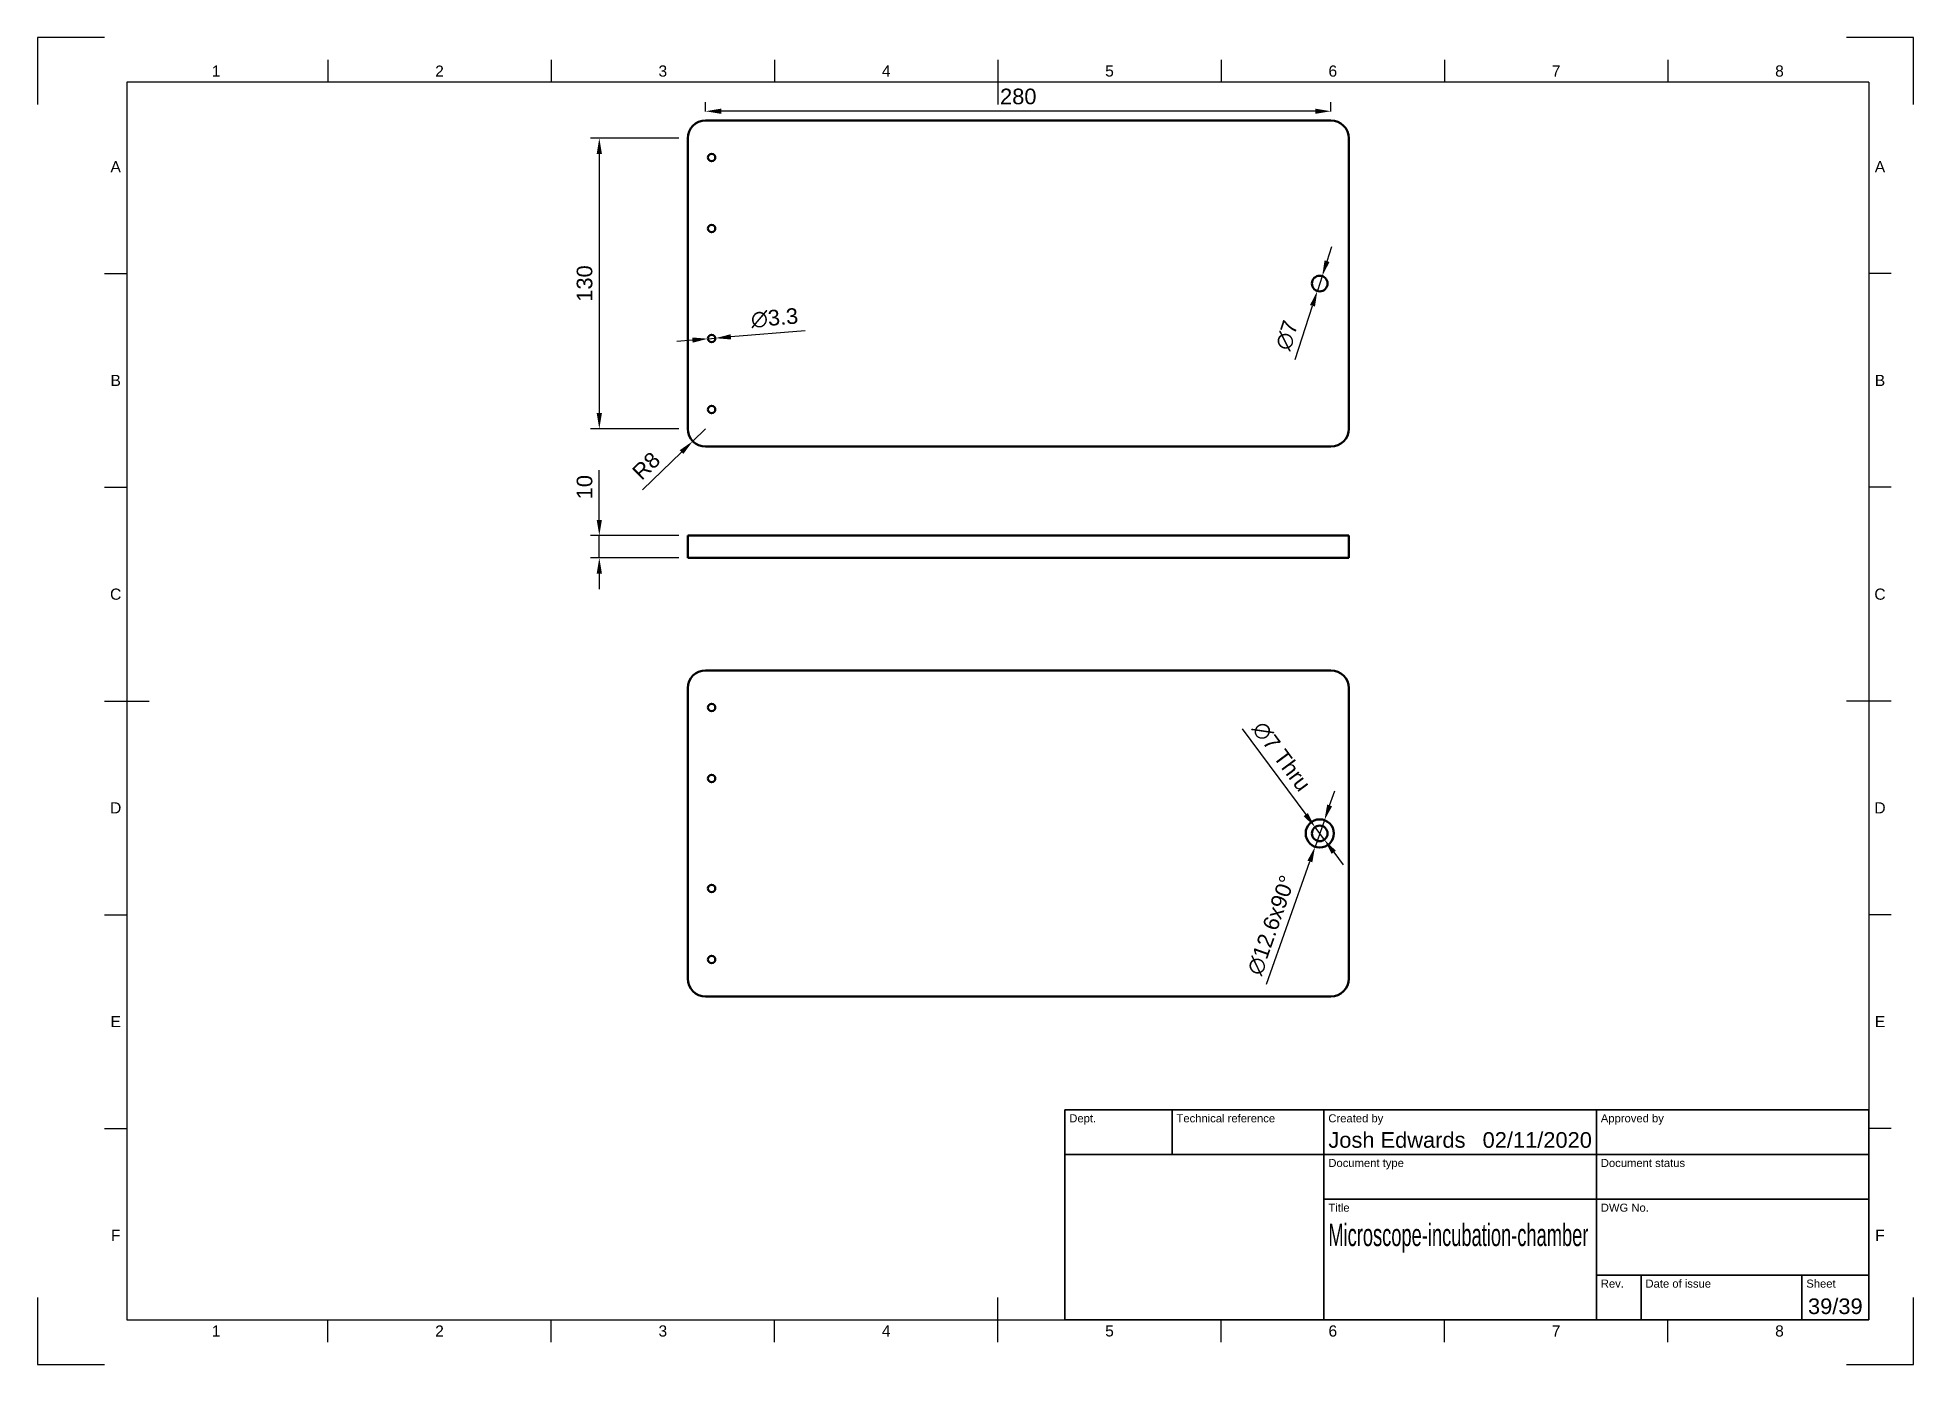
# Model space of a CAD drawing. Header units: millimetres. Extents: x 0 to 420, y 0 to 297.
import ezdxf
from ezdxf.enums import TextEntityAlignment as Align

# ---------------------------------------------------------------- set-up
doc = ezdxf.new("R2010")
doc.units = ezdxf.units.MM
doc.header["$LTSCALE"] = 0.75
for name, color, linetype, lineweight in [('Border', 7, 'Continuous', 25), ('Dimensions', 7, 'Continuous', 25), ('TitleBlock', 7, 'Continuous', 35), ('Visible', 7, 'Continuous', 50)]:
    doc.layers.add(name, color=color, linetype=linetype, lineweight=lineweight)
doc.styles.add('FusionTitle', font='')
doc.styles.get("Standard").update_dxf_attribs({"font": 'arial.ttf'})
doc.styles.get('FusionTitle').set_extended_font_data('Arial Unicode MS')
doc.dimstyles.new('ISO-25', dxfattribs={"dimtxt": 3.5, "dimasz": 3.5, "dimexe": 2, "dimexo": 2, "dimgap": 1.5, "dimtad": 1, "dimzin": 12, "dimdsep": 46, "dimtxsty": 'Standard', "dimcen": 0, "dimclrd": 256, "dimclre": 256, "dimclrt": 256, "dimazin": 3, "dimtp": 0.1, "dimtm": 0.1, "dimtfac": 0.714, "dimtmove": 0, "dimatfit": 3, "dimfxl": 1, "dimtzin": 12, "dimarcsym": 0})

# ---------------------------------------------------------------- blocks, each defined once
blk = doc.blocks.new('ISO_A3_SHEET')
at = {"layer": 'Border'}
for p, q in [((15, 297), (0, 297)), ((0, 297), (0, 282)), ((420, 297), (405, 297)), ((420, 282), (420, 297)), ((65, 292), (65, 287)), ((115, 292), (115, 287)), ((165, 292), (165, 287)), ((215, 292), (215, 282)), ((265, 292), (265, 287)), ((315, 292), (315, 287)), ((365, 292), (365, 287)), ((410, 287), (20, 287)), ((20, 287), (20, 10)), ((410, 287), (410, 10)), ((15, 244.16666), (20, 244.16666)), ((415, 244.16666), (410, 244.16666)), ((15, 196.33333), (20, 196.33333)), ((415, 196.33333), (410, 196.33333)), ((15, 148.5), (25, 148.5)), ((415, 148.5), (405, 148.5)), ((15, 100.66667), (20, 100.66667)), ((415, 100.66667), (410, 100.66667)), ((15, 52.83334), (20, 52.83334)), ((415, 52.83334), (410, 52.83334)), ((0, 15), (0, 0)), ((215, 5), (215, 15)), ((420, 0), (420, 15)), ((20, 10), (410, 10)), ((65, 5), (65, 10)), ((115, 5), (115, 10)), ((165, 5), (165, 10)), ((265, 5), (265, 10)), ((315, 5), (315, 10)), ((365, 5), (365, 10)), ((0, 0), (15, 0)), ((405, 0), (420, 0))]:
    blk.add_line(p, q, dxfattribs=at)
at = {"layer": 'Border', "style": 'FusionTitle'}
for s, p in [('1', (40, 289.5)), ('2', (90, 289.5)), ('3', (140, 289.5)), ('4', (190, 289.5)), ('5', (240, 289.5)), ('6', (290, 289.5)), ('7', (340, 289.5)), ('8', (390, 289.5)), ('A', (17.5, 268.08333)), ('A', (412.5, 268.08333)), ('B', (17.5, 220.25)), ('B', (412.5, 220.25)), ('C', (17.5, 172.41667)), ('C', (412.5, 172.41667)), ('D', (17.5, 124.58334)), ('D', (412.5, 124.58334)), ('E', (17.5, 76.75001)), ('E', (412.5, 76.75001)), ('F', (17.5, 28.91668)), ('F', (412.5, 28.91668)), ('1', (40, 7.5)), ('2', (90, 7.5)), ('3', (140, 7.5)), ('4', (190, 7.5)), ('5', (240, 7.5)), ('6', (290, 7.5)), ('7', (340, 7.5)), ('8', (390, 7.5))]:
    blk.add_text(s, height=2.5, dxfattribs=at).set_placement(p, align=Align.MIDDLE)
blk = doc.blocks.new('ISO_TITLEBLOCK')
at = {"layer": 'TitleBlock'}
for p, q in [((0, 47), (-180, 47)), ((-180, 47), (-180, 0)), ((-156, 37), (-156, 47)), ((-122, 0), (-122, 47)), ((-61, 0), (-61, 47)), ((0, 0), (0, 47)), ((-180, 37), (0, 37)), ((-122, 27), (0, 27)), ((-61, 10), (0, 10)), ((-51, 0), (-51, 10)), ((-15, 0), (-15, 10)), ((-180, 0), (0, 0))]:
    blk.add_line(p, q, dxfattribs=at)
at = {"layer": 'TitleBlock', "style": 'FusionTitle'}
for s, p in [('Dept.', (-179, 46)), ('Technical reference', (-155, 46)), ('Created by', (-121, 46)), ('Approved by', (-60, 46)), ('Document type', (-121, 36)), ('Document status', (-60, 36)), ('Title', (-121, 26)), ('DWG No.', (-60, 26)), ('Rev.', (-60, 9)), ('Date of issue', (-50, 9)), ('Sheet', (-14, 9))]:
    blk.add_text(s, height=1.8, dxfattribs=at).set_placement(p, align=Align.TOP_LEFT)
for tag, p, height in [('DEPT', (-179, 38.5), 3.5), ('TECHNICAL_REFERENCE', (-155, 38.5), 3.5), ('CREATED_BY', (-121, 38.5), 3.5), ('APPROVED_BY', (-60, 38.5), 3.5), ('DOCUMENT_TYPE', (-121, 28.5), 3.5), ('DOCUMENT_STATUS', (-60, 28.5), 3.5), ('TITLE_1', (-121, 16.5), 5), ('TITLE_2', (-121, 9), 5), ('TITLE_3', (-121, 1.5), 5), ('DATE_OF_ISSUE', (-50, 1.5), 3.5)]:
    blk.add_attdef(tag, p, '', height=height, dxfattribs=at)
for tag, p in [('CREATED_DATE', (-62, 38.5)), ('APPROVED_DATE', (-1, 38.5))]:
    blk.add_attdef(tag, text='', height=3.5, dxfattribs=at).set_placement(p, align=Align.RIGHT)
for tag, height, p in [('DRAWING_NUMBER', 5, (-30.5, 16.6)), ('REV', 3.5, (-56, 3.1)), ('SHEET', 3.5, (-7.5, 3.1))]:
    blk.add_attdef(tag, text='', height=height, dxfattribs=at).set_placement(p, align=Align.MIDDLE)
blk = doc.blocks.new('*D14')
at = {"layer": 'Defpoints', "color": 0, "transparency": 16777216}
for p in [(125.77528, 185.524714), (145.57427, 185.524714), (145.57427, 180.524714)]:
    blk.add_point(p, dxfattribs=at)
at = {"layer": 'Dimensions', "lineweight": -2, "transparency": 16777216}
for p, q in [((125.77528, 189.024714), (125.77528, 200.196951)), ((143.57427, 185.524714), (123.77528, 185.524714)), ((125.77528, 180.524714), (125.77528, 185.524714)), ((143.57427, 180.524714), (123.77528, 180.524714)), ((125.77528, 177.024714), (125.77528, 173.524714))]:
    blk.add_line(p, q, dxfattribs=at)
at = {"layer": 'Dimensions', "transparency": 16777216}
for points in [[(125.191947, 189.024714), (126.358614, 189.024714), (125.77528, 185.524714)], [(125.191947, 177.024714), (126.358614, 177.024714), (125.77528, 180.524714)]]:
    blk.add_solid(points, dxfattribs=at)
at = {"layer": 'Dimensions', "transparency": 16777216, "insert": (122.488275, 196.360833), "char_height": 3.5, "attachment_point": 5, "rotation": 90}
blk.add_mtext('10', dxfattribs=at)
blk = doc.blocks.new('*D15')
at = {"layer": 'Defpoints', "color": 0, "transparency": 16777216}
for p in [(146.703677, 206.656266), (149.57427, 209.441889)]:
    blk.add_point(p, dxfattribs=at)
at = {"layer": 'Dimensions', "lineweight": -2, "transparency": 16777216}
for p, q in [((149.57427, 209.441889), (146.703677, 206.656266)), ((135.4717, 195.756754), (144.191909, 204.218845))]:
    blk.add_line(p, q, dxfattribs=at)
at = {"layer": 'Dimensions', "transparency": 16777216}
blk.add_solid([(143.785672, 204.637473), (144.598145, 203.800217), (146.703677, 206.656266)], dxfattribs=at)
at = {"layer": 'Dimensions', "transparency": 16777216, "insert": (136.28683, 201.128003), "char_height": 3.5, "attachment_point": 5, "rotation": 44.13936426}
blk.add_mtext('R8', dxfattribs=at)
blk = doc.blocks.new('*D16')
at = {"layer": 'Defpoints', "color": 0, "transparency": 16777216}
for p in [(150.102098, 229.57364), (151.746442, 229.710137)]:
    blk.add_point(p, dxfattribs=at)
at = {"layer": 'Dimensions', "lineweight": -2, "transparency": 16777216}
for p, q in [((171.857354, 231.379545), (155.234446, 229.999677)), ((146.614095, 229.284101), (143.126091, 228.994562)), ((150.102098, 229.57364), (151.746442, 229.710137))]:
    blk.add_line(p, q, dxfattribs=at)
at = {"layer": 'Dimensions', "transparency": 16777216}
for points in [[(146.565838, 229.865435), (146.662351, 228.702767), (150.102098, 229.57364)], [(155.186189, 230.581011), (155.282702, 229.418343), (151.746442, 229.710137)]]:
    blk.add_solid(points, dxfattribs=at)
at = {"layer": 'Dimensions', "transparency": 16777216, "insert": (165.009885, 234.20767), "char_height": 3.5, "attachment_point": 5, "rotation": 4.7452752}
blk.add_mtext('∅3.3', dxfattribs=at)
blk = doc.blocks.new('*D17')
at = {"layer": 'Defpoints', "color": 0, "transparency": 16777216}
for p in [(145.57427, 274.441889), (125.77528, 209.441889), (145.57427, 209.441889)]:
    blk.add_point(p, dxfattribs=at)
at = {"layer": 'Dimensions', "lineweight": -2, "transparency": 16777216}
for p, q in [((143.57427, 274.441889), (123.77528, 274.441889)), ((125.77528, 270.941889), (125.77528, 212.941889)), ((143.57427, 209.441889), (123.77528, 209.441889))]:
    blk.add_line(p, q, dxfattribs=at)
at = {"layer": 'Dimensions', "transparency": 16777216}
for points in [[(125.191947, 270.941889), (126.358614, 270.941889), (125.77528, 274.441889)], [(125.191947, 212.941889), (126.358614, 212.941889), (125.77528, 209.441889)]]:
    blk.add_solid(points, dxfattribs=at)
at = {"layer": 'Dimensions', "transparency": 16777216, "insert": (122.487081, 241.941889), "char_height": 3.5, "attachment_point": 5, "rotation": 90}
blk.add_mtext('130', dxfattribs=at)
blk = doc.blocks.new('*D18')
at = {"layer": 'Defpoints', "color": 0, "transparency": 16777216}
for p in [(149.57427, 280.501157), (149.57427, 278.441889), (289.57427, 278.441889)]:
    blk.add_point(p, dxfattribs=at)
at = {"layer": 'Dimensions', "lineweight": -2, "transparency": 16777216}
for p, q in [((149.57427, 280.441889), (149.57427, 282.501157)), ((289.57427, 280.441889), (289.57427, 282.501157)), ((286.07427, 280.501157), (153.07427, 280.501157))]:
    blk.add_line(p, q, dxfattribs=at)
at = {"layer": 'Dimensions', "transparency": 16777216}
for points in [[(153.07427, 281.08449), (153.07427, 279.917824), (149.57427, 280.501157)], [(286.07427, 281.08449), (286.07427, 279.917824), (289.57427, 280.501157)]]:
    blk.add_solid(points, dxfattribs=at)
at = {"layer": 'Dimensions', "transparency": 16777216, "insert": (219.57427, 283.788162), "char_height": 3.5, "attachment_point": 5}
blk.add_mtext('280', dxfattribs=at)
blk = doc.blocks.new('*D19')
at = {"layer": 'Defpoints', "color": 0, "transparency": 16777216}
for p in [(287.616578, 243.60574), (286.531962, 240.278037)]:
    blk.add_point(p, dxfattribs=at)
at = {"layer": 'Dimensions', "lineweight": -2, "transparency": 16777216}
for p, q in [((288.701194, 246.933444), (289.785809, 250.261147)), ((287.616578, 243.60574), (286.531962, 240.278037)), ((281.542011, 224.968397), (285.447347, 236.950334))]:
    blk.add_line(p, q, dxfattribs=at)
at = {"layer": 'Dimensions', "transparency": 16777216}
for points in [[(288.146576, 247.114213), (289.255811, 246.752674), (287.616578, 243.60574)], [(284.892729, 237.131103), (286.001964, 236.769565), (286.531962, 240.278037)]]:
    blk.add_solid(points, dxfattribs=at)
at = {"layer": 'Dimensions', "transparency": 16777216, "insert": (279.734111, 230.344459), "char_height": 3.5, "attachment_point": 5, "rotation": 71.9473911}
blk.add_mtext('∅7', dxfattribs=at)
blk = doc.blocks.new('*D20')
at = {"layer": 'Defpoints', "color": 0, "transparency": 16777216}
for p in [(288.122019, 121.82442), (286.026521, 115.883133)]:
    blk.add_point(p, dxfattribs=at)
at = {"layer": 'Dimensions', "lineweight": -2, "transparency": 16777216}
for p, q in [((289.286185, 125.125135), (290.45035, 128.42585)), ((288.122019, 121.82442), (286.026521, 115.883133)), ((275.171374, 85.105946), (284.862355, 112.582418))]:
    blk.add_line(p, q, dxfattribs=at)
at = {"layer": 'Dimensions', "transparency": 16777216}
for points in [[(288.736066, 125.319162), (289.836304, 124.931107), (288.122019, 121.82442)], [(284.312236, 112.776446), (285.412475, 112.388391), (286.026521, 115.883133)]]:
    blk.add_solid(points, dxfattribs=at)
at = {"layer": 'Dimensions', "transparency": 16777216, "insert": (276.242622, 98.319703), "char_height": 3.5, "attachment_point": 5, "rotation": 70.57217899}
blk.add_mtext('∅12.6x90%%D', dxfattribs=at)
blk = doc.blocks.new('*D21')
at = {"layer": 'Defpoints', "color": 0, "transparency": 16777216}
for p in [(286.030548, 120.258463), (288.117993, 117.44909)]:
    blk.add_point(p, dxfattribs=at)
at = {"layer": 'Dimensions', "lineweight": -2, "transparency": 16777216}
for p, q in [((269.697542, 142.240119), (283.943103, 123.067835)), ((288.117993, 117.44909), (286.030548, 120.258463)), ((290.205437, 114.639718), (292.292882, 111.830345))]:
    blk.add_line(p, q, dxfattribs=at)
at = {"layer": 'Dimensions', "transparency": 16777216}
for points in [[(284.411332, 123.415743), (283.474874, 122.719928), (286.030548, 120.258463)], [(290.673666, 114.987625), (289.737209, 114.29181), (288.117993, 117.44909)]]:
    blk.add_solid(points, dxfattribs=at)
at = {"layer": 'Dimensions', "transparency": 16777216, "insert": (278.493577, 136.077456), "char_height": 3.5, "attachment_point": 5, "rotation": 306.61341802}
blk.add_mtext('∅7 Thru', dxfattribs=at)

msp = doc.modelspace()

# ---------------------------------------------------------------- linework, layer by layer
at = {"layer": 'Visible', "extrusion": (0, 1, 0)}
for p, q in [((289.57427, 278.441889, 2.5), (149.57427, 278.441889, 2.5)), ((145.57427, 274.441889, 2.5), (145.57427, 209.441889, 2.5)), ((293.57427, 209.441889, 2.5), (293.57427, 274.441889, 2.5)), ((149.57427, 205.441889, 2.5), (289.57427, 205.441889, 2.5))]:
    msp.add_line(p, q, dxfattribs=at)
at = {"layer": 'Visible'}
for p, q in [((145.57427, 180.524714, 32.5), (145.57427, 185.524714, 32.5)), ((149.57427, 185.524714, 36.5), (289.57427, 185.524714, 36.5)), ((293.57427, 180.524714, 32.5), (293.57427, 185.524714, 32.5)), ((289.57427, 180.524714, 36.5), (149.57427, 180.524714, 36.5))]:
    msp.add_line(p, q, dxfattribs=at)
at = {"layer": 'Visible', "extrusion": (-1e-16, -1, 5.934e-13)}
for p, q in [((145.57427, 151.353777, 2.5), (145.57427, 86.353777, 2.5)), ((289.57427, 155.353777, 2.5), (149.57427, 155.353777, 2.5)), ((293.57427, 86.353777, 2.5), (293.57427, 151.353777, 2.5)), ((149.57427, 82.353777, 2.5), (289.57427, 82.353777, 2.5))]:
    msp.add_line(p, q, dxfattribs=at)
at = {"layer": 'Visible', "extrusion": (1e-16, 0, -1)}
for centre, radius in [((-150.92427, 270.141889, -2.5), 0.825), ((-150.92427, 254.241889, -2.5), 0.825), ((-287.07427, 241.941889, -2.5), 1.75), ((-150.92427, 229.641889, -2.5), 0.825), ((-150.92427, 213.741889, -2.5), 0.825)]:
    msp.add_circle(centre, radius, dxfattribs=at)
at = {"layer": 'Visible', "extrusion": (0, -5.934e-13, -1)}
for centre, radius in [((-150.92427, 147.053777, -2.5), 0.825), ((-150.92427, 131.153777, -2.5), 0.825), ((-287.07427, 118.853777, -2.5), 3.15), ((-150.92427, 106.553777, -2.5), 0.825), ((-150.92427, 90.653777, -2.5), 0.825)]:
    msp.add_circle(centre, radius, dxfattribs=at)
at = {"layer": 'Visible'}
msp.add_circle((287.07427, 118.853777, 1.1), 1.75, dxfattribs=at)
for centre, start, end in [((149.57427, 274.441889, 2.5), 90, 180), ((289.57427, 274.441889, 2.5), 0, 90), ((149.57427, 209.441889, 2.5), 180, 270), ((289.57427, 209.441889, 2.5), 270, 360), ((149.57427, 151.353777, 2.5), 90, 180), ((289.57427, 151.353777, 2.5), 0, 90), ((149.57427, 86.353777, 2.5), 180, 270), ((289.57427, 86.353777, 2.5), 270, 0)]:
    msp.add_arc(centre, 4, start, end, dxfattribs=at)
at = {"layer": 'Visible', "extrusion": (0, 1, 0)}
for centre, start, end in [((-149.57427, 32.5, 185.524714), 0, 90), ((-289.57427, 32.5, 185.524714), 90, 180)]:
    msp.add_arc(centre, 4, start, end, dxfattribs=at)
at = {"layer": 'Visible', "extrusion": (0, -1, 0)}
for centre, start, end in [((149.57427, 32.5, -180.524714), 90, 180), ((289.57427, 32.5, -180.524714), 0, 90)]:
    msp.add_arc(centre, 4, start, end, dxfattribs=at)

# ---------------------------------------------------------------- block references
at = {"layer": 'Border'}
msp.add_blockref('ISO_A3_SHEET', (0, 0), dxfattribs=at)
at = {"layer": 'TitleBlock'}
ref = msp.add_blockref('ISO_TITLEBLOCK', (410, 10), dxfattribs=at)
ref.add_attrib('CREATED_DATE', '02/11/2020', dxfattribs={"height": 3.5, "style": 'FusionTitle'}).set_placement((348, 48.5), align=Align.RIGHT)
ref.add_attrib('SHEET', '39/39', dxfattribs={"height": 3.5, "style": 'FusionTitle'}).set_placement((402.5, 13.1), align=Align.MIDDLE)
ref.add_attrib('TITLE_1', 'Microscope-incubation-chamber', (289, 26.5), dxfattribs={"height": 5, "style": 'FusionTitle', "width": 0.585891})
ref.add_attrib('CREATED_BY', 'Josh Edwards', (289, 48.5), dxfattribs={"height": 3.5, "style": 'FusionTitle'})

# ---------------------------------------------------------------- dimensions: what is measured, and where the dimension line sits
at = {"layer": 'Dimensions'}
for p1, p2, distance, picture, middle in [((289.57427, 278.441889), (149.57427, 278.441889), -2.059268, '*D18', (219.57427, 283.788162)), ((145.57427, 274.441889), (145.57427, 209.441889), -19.79899, '*D17', (122.487081, 241.941889)), ((145.57427, 180.524714), (145.57427, 185.524714), 19.79899, '*D14', (122.488275, 196.360833))]:
    dim = msp.add_aligned_dim(p1=p1, p2=p2, distance=distance, dimstyle='ISO-25', override={"dimlfac": 2, "dimclrd": 256, "dimclre": 256}, dxfattribs=at)
    dim.commit()
    dim.dimension.update_dxf_attribs({"geometry": picture, "text_midpoint": middle})
dim = msp.add_diameter_dim_2p(p1=(287.616578, 243.60574), p2=(286.531962, 240.278037), dimstyle='ISO-25', override={"dimlfac": 2, "dimclrd": 256, "dimclre": 256}, dxfattribs=at)
dim.commit()
dim.dimension.update_dxf_attribs({"geometry": '*D19', "text_midpoint": (279.734111, 230.344459)})
dim = msp.add_diameter_dim_2p(p1=(150.102098, 229.57364), p2=(151.746442, 229.710137), dimstyle='ISO-25', override={"dimlfac": 2, "dimclrd": 256, "dimclre": 256}, dxfattribs=at)
dim.commit()
dim.dimension.update_dxf_attribs({"geometry": '*D16', "text_midpoint": (165.289902, 230.834381), "dimtype": 163})
dim = msp.add_radius_dim(center=(149.57427, 209.441889), mpoint=(146.703677, 206.656266), dimstyle='ISO-25', override={"dimlfac": 2, "dimse1": 1, "dimclrd": 256, "dimclre": 256}, dxfattribs=at)
dim.commit()
dim.dimension.update_dxf_attribs({"geometry": '*D15', "text_midpoint": (138.57592, 198.76909), "dimtype": 164})
for p1, p2, text, picture, middle in [((288.117993, 117.44909), (286.030548, 120.258463), '<> Thru', '*D21', (278.493577, 136.077456)), ((288.122019, 121.82442), (286.026521, 115.883133), '<>x90%%D', '*D20', (276.242622, 98.319703))]:
    dim = msp.add_diameter_dim_2p(p1=p1, p2=p2, text=text, dimstyle='ISO-25', override={"dimlfac": 2, "dimclrd": 256, "dimclre": 256}, dxfattribs=at)
    dim.commit()
    dim.dimension.update_dxf_attribs({"geometry": picture, "text_midpoint": middle})

doc.saveas('drawing.dxf')
